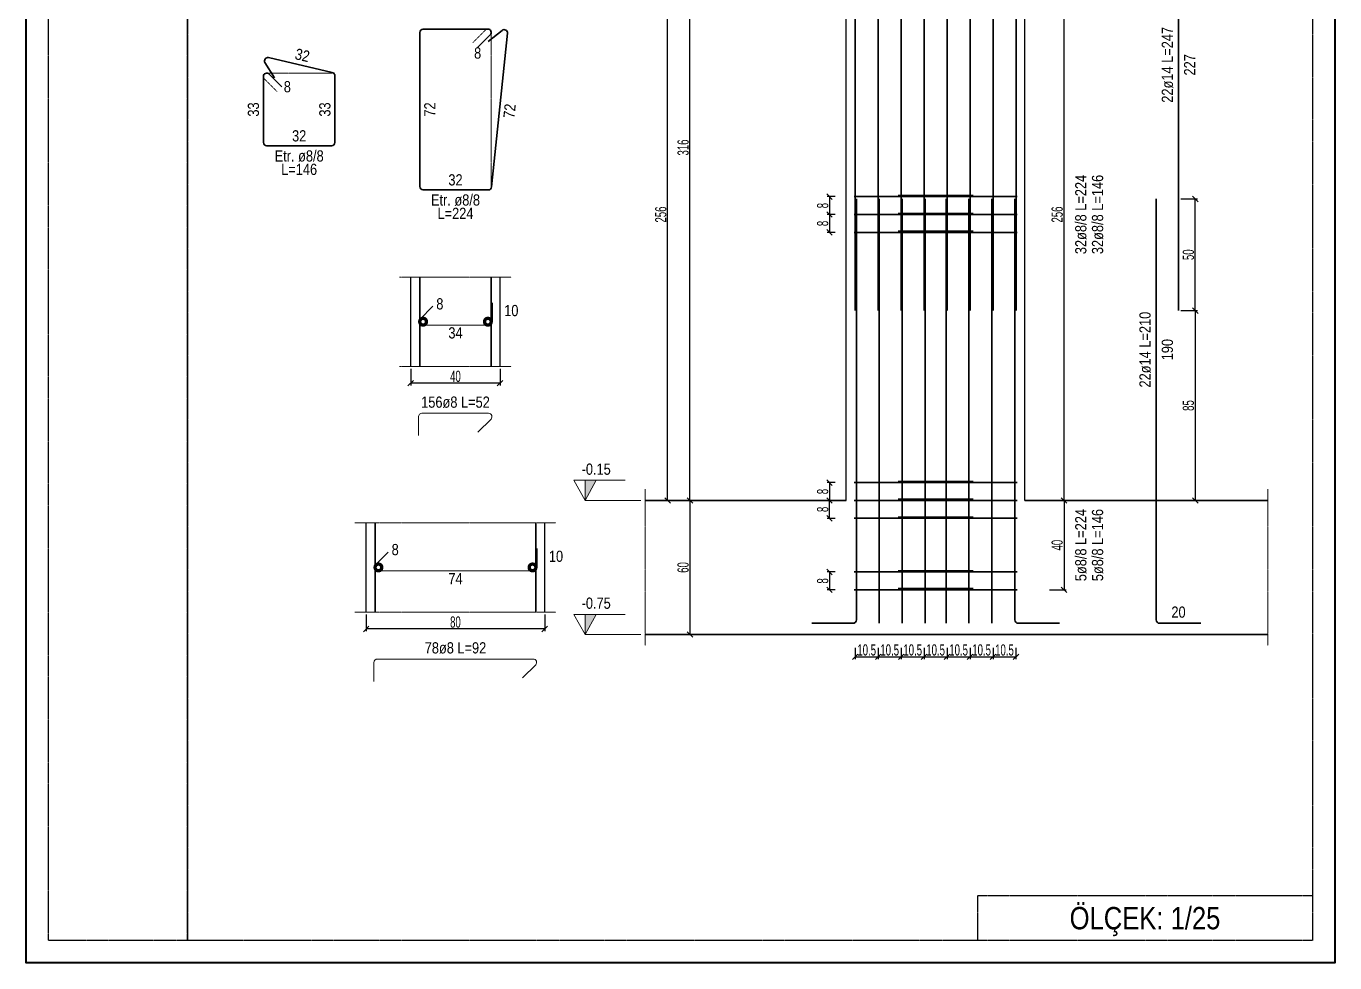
# Model space of a CAD drawing. Header units: millimetres. Extents: x -267 to 94375, y 6431 to 10838.
# Drawn here: x 53170 to 54342, y 8169 to 9007 of the extents above; entities that cross this region are included whole.
import ezdxf
from ezdxf.enums import TextEntityAlignment as Align

# ---------------------------------------------------------------- set-up
doc = ezdxf.new("R2010")
doc.units = ezdxf.units.MM
doc.header["$LTSCALE"] = 0.0001
doc.linetypes.add('DASHED', pattern=[19.05, 12.7, -6.35])
for name, color, linetype, lineweight in [('CIROZ (BEYKENT)', 140, 'Continuous', 20), ('D.GORUNUS (BEYKENT)', 253, 'DASHED', 20), ('DETAY ANTET (BEYKENT)', 5, 'Continuous', 40), ('DONATI (BEYKENT)', 4, 'Continuous', 35), ('DONATI YAZISI (BEYKENT)', 3, 'Continuous', 20), ('ETRIYE (BEYKENT)', 150, 'Continuous', 35), ('KESIT SINIRI (BEYKENT)', 241, 'DASHED', 20), ('KOLON (BEYKENT)', 3, 'Continuous', 30), ('KOT CIZGI (BEYKENT)', 120, 'Continuous', 20), ('KOT YAZI (BEYKENT)', 7, 'Continuous', 20), ('OLCU (BEYKENT)', 14, 'Continuous', 20), ('TEMEL (BEYKENT)', 2, 'Continuous', 35), ('YAZI (BEYKENT)', 140, 'Continuous', 20)]:
    doc.layers.add(name, color=color, linetype=linetype, lineweight=lineweight)
doc.styles.add('DONATI YAZISI (BEYKENT)', font='')
doc.styles.add('KLNOLC-25', font='bahnschrift light condensed', dxfattribs={"width": 0.75, "height": 10})
doc.styles.add('KOT (BEYKENT)', font='')
doc.styles.add('YAZI (BEYKENT)', font='')
doc.styles.get('DONATI YAZISI (BEYKENT)').set_extended_font_data('Bahnschrift Light Condensed')
doc.styles.get('KOT (BEYKENT)').set_extended_font_data('Bahnschrift Light Condensed')
doc.styles.get('YAZI (BEYKENT)').set_extended_font_data('Bahnschrift Light Condensed')
doc.dimstyles.new('KLNOLC-25', dxfattribs={"dimtxt": 10, "dimasz": 5, "dimexe": 2, "dimexo": 2, "dimgap": 1, "dimtad": 1, "dimdec": 1, "dimlfac": 0.5, "dimrnd": 0.5, "dimzin": 12, "dimdsep": 46, "dimtxsty": 'KLNOLC-25', "dimblk": 'OBLIQUE', "dimblk1": 'OBLIQUE', "dimblk2": 'OBLIQUE', "dimcen": 0, "dimclrt": 7, "dimadec": 0, "dimazin": 0, "dimtfac": 1, "dimtdec": 4, "dimtix": 1, "dimtmove": 2, "dimatfit": 3, "dimfxl": 1, "dimtzin": 0, "dimarcsym": 0})

# ---------------------------------------------------------------- blocks, each defined once
blk = doc.blocks.new('_Oblique')
at = {"color": 0, "linetype": 'ByBlock', "lineweight": -2}
blk.add_line((-0.5, -0.5), (0.5, 0.5), dxfattribs=at)
blk = doc.blocks.new('*D677')
at = {"layer": 'DEFPOINTS', "color": 0, "lineweight": -3, "transparency": 16777216}
for p in [(54202.2, 8752.6), (54202.2, 8582.6), (54217.2, 8582.6)]:
    blk.add_point(p, dxfattribs=at)
at = {"layer": 'OLCU (BEYKENT)', "color": 0, "lineweight": -2, "transparency": 16777216}
for p, q in [((54204.2, 8752.6), (54219.2, 8752.6)), ((54217.2, 8752.6), (54217.2, 8582.6)), ((54204.2, 8582.6), (54219.2, 8582.6))]:
    blk.add_line(p, q, dxfattribs=at)
at = {"layer": 'OLCU (BEYKENT)', "color": 0, "lineweight": -2, "transparency": 16777216, "xscale": 5, "yscale": 5, "zscale": 5}
for p, rotation in [((54217.2, 8752.6), 90), ((54217.2, 8582.6), 270)]:
    blk.add_blockref('_Oblique', p, dxfattribs=dict(at, rotation=rotation))
at = {"layer": 'OLCU (BEYKENT)', "color": 7, "transparency": 16777216, "insert": (54211.1, 8667.6), "char_height": 10, "attachment_point": 5, "rotation": 90, "style": 'KLNOLC-25'}
blk.add_mtext('85', dxfattribs=at)
blk = doc.blocks.new('*D678')
at = {"layer": 'DEFPOINTS', "color": 0, "lineweight": -3, "transparency": 16777216}
for p in [(54202.2, 8852.6), (54217.2, 8852.6), (54202.2, 8752.6)]:
    blk.add_point(p, dxfattribs=at)
at = {"layer": 'OLCU (BEYKENT)', "color": 0, "lineweight": -2, "transparency": 16777216}
for p, q in [((54204.2, 8852.6), (54219.2, 8852.6)), ((54217.2, 8752.6), (54217.2, 8852.6)), ((54204.2, 8752.6), (54219.2, 8752.6))]:
    blk.add_line(p, q, dxfattribs=at)
at = {"layer": 'OLCU (BEYKENT)', "color": 0, "lineweight": -2, "transparency": 16777216, "xscale": 5, "yscale": 5, "zscale": 5}
for p, rotation in [((54217.2, 8852.6), 90), ((54217.2, 8752.6), 270)]:
    blk.add_blockref('_Oblique', p, dxfattribs=dict(at, rotation=rotation))
at = {"layer": 'OLCU (BEYKENT)', "color": 7, "transparency": 16777216, "insert": (54211.1, 8802.6), "char_height": 10, "attachment_point": 5, "rotation": 90, "style": 'KLNOLC-25'}
blk.add_mtext('50', dxfattribs=at)
blk = doc.blocks.new('*D679')
at = {"layer": 'DEFPOINTS', "color": 0, "lineweight": -3, "transparency": 16777216}
for p in [(53896.7, 8598.6), (53889.7, 8582.6), (53896.7, 8582.6)]:
    blk.add_point(p, dxfattribs=at)
at = {"layer": 'OLCU (BEYKENT)', "color": 0, "lineweight": -2, "transparency": 16777216}
for p, q in [((53894.7, 8598.6), (53887.7, 8598.6)), ((53889.7, 8598.6), (53889.7, 8582.6)), ((53894.7, 8582.6), (53887.7, 8582.6))]:
    blk.add_line(p, q, dxfattribs=at)
at = {"layer": 'OLCU (BEYKENT)', "color": 0, "lineweight": -2, "transparency": 16777216, "xscale": 5, "yscale": 5, "zscale": 5}
for p, rotation in [((53889.7, 8598.6), 90), ((53889.7, 8582.6), 270)]:
    blk.add_blockref('_Oblique', p, dxfattribs=dict(at, rotation=rotation))
at = {"layer": 'OLCU (BEYKENT)', "color": 7, "transparency": 16777216, "insert": (53883.6, 8590.6), "char_height": 10, "attachment_point": 5, "rotation": 90, "style": 'KLNOLC-25'}
blk.add_mtext('8', dxfattribs=at)
blk = doc.blocks.new('*D681')
at = {"layer": 'DEFPOINTS', "color": 0, "lineweight": -3, "transparency": 16777216}
for p in [(53896.7, 8838.6), (53889.7, 8822.6), (53896.7, 8822.6)]:
    blk.add_point(p, dxfattribs=at)
at = {"layer": 'OLCU (BEYKENT)', "color": 0, "lineweight": -2, "transparency": 16777216}
for p, q in [((53894.7, 8838.6), (53887.7, 8838.6)), ((53889.7, 8838.6), (53889.7, 8822.6)), ((53894.7, 8822.6), (53887.7, 8822.6))]:
    blk.add_line(p, q, dxfattribs=at)
at = {"layer": 'OLCU (BEYKENT)', "color": 0, "lineweight": -2, "transparency": 16777216, "xscale": 5, "yscale": 5, "zscale": 5}
for p, rotation in [((53889.7, 8838.6), 90), ((53889.7, 8822.6), 270)]:
    blk.add_blockref('_Oblique', p, dxfattribs=dict(at, rotation=rotation))
at = {"layer": 'OLCU (BEYKENT)', "color": 7, "transparency": 16777216, "insert": (53883.6, 8830.6), "char_height": 10, "attachment_point": 5, "rotation": 90, "style": 'KLNOLC-25'}
blk.add_mtext('8', dxfattribs=at)
blk = doc.blocks.new('*D682')
at = {"layer": 'DEFPOINTS', "color": 0, "lineweight": -3, "transparency": 16777216}
for p in [(53896.7, 8854.6), (53889.7, 8838.6), (53896.7, 8838.6)]:
    blk.add_point(p, dxfattribs=at)
at = {"layer": 'OLCU (BEYKENT)', "color": 0, "lineweight": -2, "transparency": 16777216}
for p, q in [((53894.7, 8854.6), (53887.7, 8854.6)), ((53889.7, 8854.6), (53889.7, 8838.6)), ((53894.7, 8838.6), (53887.7, 8838.6))]:
    blk.add_line(p, q, dxfattribs=at)
at = {"layer": 'OLCU (BEYKENT)', "color": 0, "lineweight": -2, "transparency": 16777216, "xscale": 5, "yscale": 5, "zscale": 5}
for p, rotation in [((53889.7, 8854.6), 90), ((53889.7, 8838.6), 270)]:
    blk.add_blockref('_Oblique', p, dxfattribs=dict(at, rotation=rotation))
at = {"layer": 'OLCU (BEYKENT)', "color": 7, "transparency": 16777216, "insert": (53883.6, 8846.6), "char_height": 10, "attachment_point": 5, "rotation": 90, "style": 'KLNOLC-25'}
blk.add_mtext('8', dxfattribs=at)
blk = doc.blocks.new('*D685')
at = {"layer": 'DEFPOINTS', "color": 0, "lineweight": -3, "transparency": 16777216}
for p in [(54084.7, 9094.6), (54099.7, 9094.6), (54084.7, 8582.6)]:
    blk.add_point(p, dxfattribs=at)
at = {"layer": 'OLCU (BEYKENT)', "color": 0, "lineweight": -2, "transparency": 16777216}
for p, q in [((54086.7, 9094.6), (54101.7, 9094.6)), ((54099.7, 8582.6), (54099.7, 9094.6)), ((54086.7, 8582.6), (54101.7, 8582.6))]:
    blk.add_line(p, q, dxfattribs=at)
at = {"layer": 'OLCU (BEYKENT)', "color": 0, "lineweight": -2, "transparency": 16777216, "xscale": 5, "yscale": 5, "zscale": 5}
for p, rotation in [((54099.7, 9094.6), 90), ((54099.7, 8582.6), 270)]:
    blk.add_blockref('_Oblique', p, dxfattribs=dict(at, rotation=rotation))
at = {"layer": 'OLCU (BEYKENT)', "color": 7, "transparency": 16777216, "insert": (54093.6, 8838.6), "char_height": 10, "attachment_point": 5, "rotation": 90, "style": 'KLNOLC-25'}
blk.add_mtext('256', dxfattribs=at)
blk = doc.blocks.new('*D687')
at = {"layer": 'DEFPOINTS', "color": 0, "lineweight": -3, "transparency": 16777216}
for p in [(53896.7, 8518.6), (53889.7, 8502.6), (53896.7, 8502.6)]:
    blk.add_point(p, dxfattribs=at)
at = {"layer": 'OLCU (BEYKENT)', "color": 0, "lineweight": -2, "transparency": 16777216}
for p, q in [((53894.7, 8518.6), (53887.7, 8518.6)), ((53889.7, 8518.6), (53889.7, 8502.6)), ((53894.7, 8502.6), (53887.7, 8502.6))]:
    blk.add_line(p, q, dxfattribs=at)
at = {"layer": 'OLCU (BEYKENT)', "color": 0, "lineweight": -2, "transparency": 16777216, "xscale": 5, "yscale": 5, "zscale": 5}
for p, rotation in [((53889.7, 8518.6), 90), ((53889.7, 8502.6), 270)]:
    blk.add_blockref('_Oblique', p, dxfattribs=dict(at, rotation=rotation))
at = {"layer": 'OLCU (BEYKENT)', "color": 7, "transparency": 16777216, "insert": (53883.6, 8510.6), "char_height": 10, "attachment_point": 5, "rotation": 90, "style": 'KLNOLC-25'}
blk.add_mtext('8', dxfattribs=at)
blk = doc.blocks.new('*D688')
at = {"layer": 'DEFPOINTS', "color": 0, "lineweight": -3, "transparency": 16777216}
for p in [(53889.7, 8582.6), (53896.7, 8582.6), (53896.7, 8566.6)]:
    blk.add_point(p, dxfattribs=at)
at = {"layer": 'OLCU (BEYKENT)', "color": 0, "lineweight": -2, "transparency": 16777216}
for p, q in [((53894.7, 8582.6), (53887.7, 8582.6)), ((53889.7, 8566.6), (53889.7, 8582.6)), ((53894.7, 8566.6), (53887.7, 8566.6))]:
    blk.add_line(p, q, dxfattribs=at)
at = {"layer": 'OLCU (BEYKENT)', "color": 0, "lineweight": -2, "transparency": 16777216, "xscale": 5, "yscale": 5, "zscale": 5}
for p, rotation in [((53889.7, 8582.6), 90), ((53889.7, 8566.6), 270)]:
    blk.add_blockref('_Oblique', p, dxfattribs=dict(at, rotation=rotation))
at = {"layer": 'OLCU (BEYKENT)', "color": 7, "transparency": 16777216, "insert": (53883.6, 8574.6), "char_height": 10, "attachment_point": 5, "rotation": 90, "style": 'KLNOLC-25'}
blk.add_mtext('8', dxfattribs=at)
blk = doc.blocks.new('*D689')
at = {"layer": 'DEFPOINTS', "color": 0, "lineweight": -3, "transparency": 16777216}
for p in [(54084.7, 8582.6), (54084.7, 8502.6), (54099.7, 8502.6)]:
    blk.add_point(p, dxfattribs=at)
at = {"layer": 'OLCU (BEYKENT)', "color": 0, "lineweight": -2, "transparency": 16777216}
for p, q in [((54086.7, 8582.6), (54101.7, 8582.6)), ((54099.7, 8582.6), (54099.7, 8502.6)), ((54086.7, 8502.6), (54101.7, 8502.6))]:
    blk.add_line(p, q, dxfattribs=at)
at = {"layer": 'OLCU (BEYKENT)', "color": 0, "lineweight": -2, "transparency": 16777216, "xscale": 5, "yscale": 5, "zscale": 5}
for p, rotation in [((54099.7, 8582.6), 90), ((54099.7, 8502.6), 270)]:
    blk.add_blockref('_Oblique', p, dxfattribs=dict(at, rotation=rotation))
at = {"layer": 'OLCU (BEYKENT)', "color": 7, "transparency": 16777216, "insert": (54093.6, 8542.6), "char_height": 10, "attachment_point": 5, "rotation": 90, "style": 'KLNOLC-25'}
blk.add_mtext('40', dxfattribs=at)
blk = doc.blocks.new('*D690')
at = {"layer": 'DEFPOINTS', "color": 0, "lineweight": -3, "transparency": 16777216}
for p in [(53724.7, 8582.6), (53724.7, 8462.6), (53764.7, 8462.6)]:
    blk.add_point(p, dxfattribs=at)
at = {"layer": 'OLCU (BEYKENT)', "color": 0, "lineweight": -2, "transparency": 16777216}
for p, q in [((53726.7, 8582.6), (53766.7, 8582.6)), ((53764.7, 8582.6), (53764.7, 8462.6)), ((53726.7, 8462.6), (53766.7, 8462.6))]:
    blk.add_line(p, q, dxfattribs=at)
at = {"layer": 'OLCU (BEYKENT)', "color": 0, "lineweight": -2, "transparency": 16777216, "xscale": 5, "yscale": 5, "zscale": 5}
for p, rotation in [((53764.7, 8582.6), 90), ((53764.7, 8462.6), 270)]:
    blk.add_blockref('_Oblique', p, dxfattribs=dict(at, rotation=rotation))
at = {"layer": 'OLCU (BEYKENT)', "color": 7, "transparency": 16777216, "insert": (53758.6, 8522.6), "char_height": 10, "attachment_point": 5, "rotation": 90, "style": 'KLNOLC-25'}
blk.add_mtext('60', dxfattribs=at)
blk = doc.blocks.new('*D691')
at = {"layer": 'DEFPOINTS', "color": 0, "lineweight": -3, "transparency": 16777216}
for p in [(53724.7, 9094.6), (53744.7, 9094.6), (53724.7, 8582.6)]:
    blk.add_point(p, dxfattribs=at)
at = {"layer": 'OLCU (BEYKENT)', "color": 0, "lineweight": -2, "transparency": 16777216}
for p, q in [((53726.7, 9094.6), (53746.7, 9094.6)), ((53744.7, 8582.6), (53744.7, 9094.6)), ((53726.7, 8582.6), (53746.7, 8582.6))]:
    blk.add_line(p, q, dxfattribs=at)
at = {"layer": 'OLCU (BEYKENT)', "color": 0, "lineweight": -2, "transparency": 16777216, "xscale": 5, "yscale": 5, "zscale": 5}
for p, rotation in [((53744.7, 9094.6), 90), ((53744.7, 8582.6), 270)]:
    blk.add_blockref('_Oblique', p, dxfattribs=dict(at, rotation=rotation))
at = {"layer": 'OLCU (BEYKENT)', "color": 7, "transparency": 16777216, "insert": (53738.6, 8838.6), "char_height": 10, "attachment_point": 5, "rotation": 90, "style": 'KLNOLC-25'}
blk.add_mtext('256', dxfattribs=at)
blk = doc.blocks.new('*D693')
at = {"layer": 'DEFPOINTS', "color": 0, "lineweight": -3, "transparency": 16777216}
for p in [(53724.7, 9214.6), (53764.7, 9214.6), (53724.7, 8582.6)]:
    blk.add_point(p, dxfattribs=at)
at = {"layer": 'OLCU (BEYKENT)', "color": 0, "lineweight": -2, "transparency": 16777216}
for p, q in [((53726.7, 9214.6), (53766.7, 9214.6)), ((53764.7, 8582.6), (53764.7, 9214.6)), ((53726.7, 8582.6), (53766.7, 8582.6))]:
    blk.add_line(p, q, dxfattribs=at)
at = {"layer": 'OLCU (BEYKENT)', "color": 0, "lineweight": -2, "transparency": 16777216, "xscale": 5, "yscale": 5, "zscale": 5}
for p, rotation in [((53764.7, 9214.6), 90), ((53764.7, 8582.6), 270)]:
    blk.add_blockref('_Oblique', p, dxfattribs=dict(at, rotation=rotation))
at = {"layer": 'OLCU (BEYKENT)', "color": 7, "transparency": 16777216, "insert": (53758.6, 8898.6), "char_height": 10, "attachment_point": 5, "rotation": 90, "style": 'KLNOLC-25'}
blk.add_mtext('316', dxfattribs=at)
blk = doc.blocks.new('*D695')
at = {"layer": 'DEFPOINTS', "color": 0, "lineweight": -3, "transparency": 16777216}
for p in [(53912.7, 8452.6), (53933.3, 8452.6), (53933.3, 8442.6)]:
    blk.add_point(p, dxfattribs=at)
at = {"layer": 'OLCU (BEYKENT)', "color": 0, "lineweight": -2, "transparency": 16777216}
for p, q in [((53912.7, 8450.6), (53912.7, 8440.6)), ((53933.3, 8450.6), (53933.3, 8440.6)), ((53912.7, 8442.6), (53933.3, 8442.6))]:
    blk.add_line(p, q, dxfattribs=at)
at = {"layer": 'OLCU (BEYKENT)', "color": 0, "lineweight": -2, "transparency": 16777216, "xscale": 5, "yscale": 5, "zscale": 5, "rotation": 180}
blk.add_blockref('_Oblique', (53912.7, 8442.6), dxfattribs=at)
at = {"layer": 'OLCU (BEYKENT)', "color": 0, "lineweight": -2, "transparency": 16777216, "xscale": 5, "yscale": 5, "zscale": 5}
blk.add_blockref('_Oblique', (53933.3, 8442.6), dxfattribs=at)
at = {"layer": 'OLCU (BEYKENT)', "color": 7, "transparency": 16777216, "insert": (53923, 8448.7), "char_height": 10, "attachment_point": 5, "style": 'KLNOLC-25'}
blk.add_mtext('10.5', dxfattribs=at)
blk = doc.blocks.new('*D696')
at = {"layer": 'DEFPOINTS', "color": 0, "lineweight": -3, "transparency": 16777216}
for p in [(53933.3, 8452.6), (53953.9, 8452.6), (53953.9, 8442.6)]:
    blk.add_point(p, dxfattribs=at)
at = {"layer": 'OLCU (BEYKENT)', "color": 0, "lineweight": -2, "transparency": 16777216}
for p, q in [((53933.3, 8450.6), (53933.3, 8440.6)), ((53953.9, 8450.6), (53953.9, 8440.6)), ((53933.3, 8442.6), (53953.9, 8442.6))]:
    blk.add_line(p, q, dxfattribs=at)
at = {"layer": 'OLCU (BEYKENT)', "color": 0, "lineweight": -2, "transparency": 16777216, "xscale": 5, "yscale": 5, "zscale": 5, "rotation": 180}
blk.add_blockref('_Oblique', (53933.3, 8442.6), dxfattribs=at)
at = {"layer": 'OLCU (BEYKENT)', "color": 0, "lineweight": -2, "transparency": 16777216, "xscale": 5, "yscale": 5, "zscale": 5}
blk.add_blockref('_Oblique', (53953.9, 8442.6), dxfattribs=at)
at = {"layer": 'OLCU (BEYKENT)', "color": 7, "transparency": 16777216, "insert": (53943.6, 8448.7), "char_height": 10, "attachment_point": 5, "style": 'KLNOLC-25'}
blk.add_mtext('10.5', dxfattribs=at)
blk = doc.blocks.new('*D697')
at = {"layer": 'DEFPOINTS', "color": 0, "lineweight": -3, "transparency": 16777216}
for p in [(53953.9, 8452.6), (53974.4, 8452.6), (53974.4, 8442.6)]:
    blk.add_point(p, dxfattribs=at)
at = {"layer": 'OLCU (BEYKENT)', "color": 0, "lineweight": -2, "transparency": 16777216}
for p, q in [((53953.9, 8450.6), (53953.9, 8440.6)), ((53974.4, 8450.6), (53974.4, 8440.6)), ((53953.9, 8442.6), (53974.4, 8442.6))]:
    blk.add_line(p, q, dxfattribs=at)
at = {"layer": 'OLCU (BEYKENT)', "color": 0, "lineweight": -2, "transparency": 16777216, "xscale": 5, "yscale": 5, "zscale": 5, "rotation": 180}
blk.add_blockref('_Oblique', (53953.9, 8442.6), dxfattribs=at)
at = {"layer": 'OLCU (BEYKENT)', "color": 0, "lineweight": -2, "transparency": 16777216, "xscale": 5, "yscale": 5, "zscale": 5}
blk.add_blockref('_Oblique', (53974.4, 8442.6), dxfattribs=at)
at = {"layer": 'OLCU (BEYKENT)', "color": 7, "transparency": 16777216, "insert": (53964.2, 8448.7), "char_height": 10, "attachment_point": 5, "style": 'KLNOLC-25'}
blk.add_mtext('10.5', dxfattribs=at)
blk = doc.blocks.new('*D698')
at = {"layer": 'DEFPOINTS', "color": 0, "lineweight": -3, "transparency": 16777216}
for p in [(53974.4, 8452.6), (53995, 8452.6), (53995, 8442.6)]:
    blk.add_point(p, dxfattribs=at)
at = {"layer": 'OLCU (BEYKENT)', "color": 0, "lineweight": -2, "transparency": 16777216}
for p, q in [((53974.4, 8450.6), (53974.4, 8440.6)), ((53995, 8450.6), (53995, 8440.6)), ((53974.4, 8442.6), (53995, 8442.6))]:
    blk.add_line(p, q, dxfattribs=at)
at = {"layer": 'OLCU (BEYKENT)', "color": 0, "lineweight": -2, "transparency": 16777216, "xscale": 5, "yscale": 5, "zscale": 5, "rotation": 180}
blk.add_blockref('_Oblique', (53974.4, 8442.6), dxfattribs=at)
at = {"layer": 'OLCU (BEYKENT)', "color": 0, "lineweight": -2, "transparency": 16777216, "xscale": 5, "yscale": 5, "zscale": 5}
blk.add_blockref('_Oblique', (53995, 8442.6), dxfattribs=at)
at = {"layer": 'OLCU (BEYKENT)', "color": 7, "transparency": 16777216, "insert": (53984.7, 8448.7), "char_height": 10, "attachment_point": 5, "style": 'KLNOLC-25'}
blk.add_mtext('10.5', dxfattribs=at)
blk = doc.blocks.new('*D699')
at = {"layer": 'DEFPOINTS', "color": 0, "lineweight": -3, "transparency": 16777216}
for p in [(53995, 8452.6), (54015.6, 8452.6), (54015.6, 8442.6)]:
    blk.add_point(p, dxfattribs=at)
at = {"layer": 'OLCU (BEYKENT)', "color": 0, "lineweight": -2, "transparency": 16777216}
for p, q in [((53995, 8450.6), (53995, 8440.6)), ((54015.6, 8450.6), (54015.6, 8440.6)), ((53995, 8442.6), (54015.6, 8442.6))]:
    blk.add_line(p, q, dxfattribs=at)
at = {"layer": 'OLCU (BEYKENT)', "color": 0, "lineweight": -2, "transparency": 16777216, "xscale": 5, "yscale": 5, "zscale": 5, "rotation": 180}
blk.add_blockref('_Oblique', (53995, 8442.6), dxfattribs=at)
at = {"layer": 'OLCU (BEYKENT)', "color": 0, "lineweight": -2, "transparency": 16777216, "xscale": 5, "yscale": 5, "zscale": 5}
blk.add_blockref('_Oblique', (54015.6, 8442.6), dxfattribs=at)
at = {"layer": 'OLCU (BEYKENT)', "color": 7, "transparency": 16777216, "insert": (54005.3, 8448.7), "char_height": 10, "attachment_point": 5, "style": 'KLNOLC-25'}
blk.add_mtext('10.5', dxfattribs=at)
blk = doc.blocks.new('*D700')
at = {"layer": 'DEFPOINTS', "color": 0, "lineweight": -3, "transparency": 16777216}
for p in [(54015.6, 8452.6), (54036.2, 8452.6), (54036.2, 8442.6)]:
    blk.add_point(p, dxfattribs=at)
at = {"layer": 'OLCU (BEYKENT)', "color": 0, "lineweight": -2, "transparency": 16777216}
for p, q in [((54015.6, 8450.6), (54015.6, 8440.6)), ((54036.2, 8450.6), (54036.2, 8440.6)), ((54015.6, 8442.6), (54036.2, 8442.6))]:
    blk.add_line(p, q, dxfattribs=at)
at = {"layer": 'OLCU (BEYKENT)', "color": 0, "lineweight": -2, "transparency": 16777216, "xscale": 5, "yscale": 5, "zscale": 5, "rotation": 180}
blk.add_blockref('_Oblique', (54015.6, 8442.6), dxfattribs=at)
at = {"layer": 'OLCU (BEYKENT)', "color": 0, "lineweight": -2, "transparency": 16777216, "xscale": 5, "yscale": 5, "zscale": 5}
blk.add_blockref('_Oblique', (54036.2, 8442.6), dxfattribs=at)
at = {"layer": 'OLCU (BEYKENT)', "color": 7, "transparency": 16777216, "insert": (54025.9, 8448.7), "char_height": 10, "attachment_point": 5, "style": 'KLNOLC-25'}
blk.add_mtext('10.5', dxfattribs=at)
blk = doc.blocks.new('*D701')
at = {"layer": 'DEFPOINTS', "color": 0, "lineweight": -3, "transparency": 16777216}
for p in [(54036.2, 8452.6), (54056.7, 8452.6), (54056.7, 8442.6)]:
    blk.add_point(p, dxfattribs=at)
at = {"layer": 'OLCU (BEYKENT)', "color": 0, "lineweight": -2, "transparency": 16777216}
for p, q in [((54036.2, 8450.6), (54036.2, 8440.6)), ((54056.7, 8450.6), (54056.7, 8440.6)), ((54036.2, 8442.6), (54056.7, 8442.6))]:
    blk.add_line(p, q, dxfattribs=at)
at = {"layer": 'OLCU (BEYKENT)', "color": 0, "lineweight": -2, "transparency": 16777216, "xscale": 5, "yscale": 5, "zscale": 5, "rotation": 180}
blk.add_blockref('_Oblique', (54036.2, 8442.6), dxfattribs=at)
at = {"layer": 'OLCU (BEYKENT)', "color": 0, "lineweight": -2, "transparency": 16777216, "xscale": 5, "yscale": 5, "zscale": 5}
blk.add_blockref('_Oblique', (54056.7, 8442.6), dxfattribs=at)
at = {"layer": 'OLCU (BEYKENT)', "color": 7, "transparency": 16777216, "insert": (54046.4, 8448.7), "char_height": 10, "attachment_point": 5, "style": 'KLNOLC-25'}
blk.add_mtext('10.5', dxfattribs=at)
blk = doc.blocks.new('*D702')
at = {"layer": 'DEFPOINTS', "color": 0, "lineweight": -3, "transparency": 16777216}
for p in [(53514.7, 8702.6), (53594.7, 8702.6), (53514.7, 8687.6)]:
    blk.add_point(p, dxfattribs=at)
at = {"layer": 'OLCU (BEYKENT)', "color": 0, "lineweight": -2, "transparency": 16777216}
for p, q in [((53514.7, 8700.6), (53514.7, 8685.6)), ((53594.7, 8700.6), (53594.7, 8685.6)), ((53594.7, 8687.6), (53514.7, 8687.6))]:
    blk.add_line(p, q, dxfattribs=at)
at = {"layer": 'OLCU (BEYKENT)', "color": 0, "lineweight": -2, "transparency": 16777216, "xscale": 5, "yscale": 5, "zscale": 5, "rotation": 180}
blk.add_blockref('_Oblique', (53514.7, 8687.6), dxfattribs=at)
at = {"layer": 'OLCU (BEYKENT)', "color": 0, "lineweight": -2, "transparency": 16777216, "xscale": 5, "yscale": 5, "zscale": 5}
blk.add_blockref('_Oblique', (53594.7, 8687.6), dxfattribs=at)
at = {"layer": 'OLCU (BEYKENT)', "color": 7, "transparency": 16777216, "insert": (53554.7, 8693.7), "char_height": 10, "attachment_point": 5, "style": 'KLNOLC-25'}
blk.add_mtext('40', dxfattribs=at)
blk = doc.blocks.new('*D703')
at = {"layer": 'DEFPOINTS', "color": 0, "lineweight": -3, "transparency": 16777216}
for p in [(53474.7, 8482.6), (53634.7, 8482.6), (53474.7, 8467.6)]:
    blk.add_point(p, dxfattribs=at)
at = {"layer": 'OLCU (BEYKENT)', "color": 0, "lineweight": -2, "transparency": 16777216}
for p, q in [((53474.7, 8480.6), (53474.7, 8465.6)), ((53634.7, 8480.6), (53634.7, 8465.6)), ((53634.7, 8467.6), (53474.7, 8467.6))]:
    blk.add_line(p, q, dxfattribs=at)
at = {"layer": 'OLCU (BEYKENT)', "color": 0, "lineweight": -2, "transparency": 16777216, "xscale": 5, "yscale": 5, "zscale": 5, "rotation": 180}
blk.add_blockref('_Oblique', (53474.7, 8467.6), dxfattribs=at)
at = {"layer": 'OLCU (BEYKENT)', "color": 0, "lineweight": -2, "transparency": 16777216, "xscale": 5, "yscale": 5, "zscale": 5}
blk.add_blockref('_Oblique', (53634.7, 8467.6), dxfattribs=at)
at = {"layer": 'OLCU (BEYKENT)', "color": 7, "transparency": 16777216, "insert": (53554.7, 8473.7), "char_height": 10, "attachment_point": 5, "style": 'KLNOLC-25'}
blk.add_mtext('80', dxfattribs=at)

msp = doc.modelspace()

# ---------------------------------------------------------------- linework, layer by layer
at = {"layer": 'CIROZ (BEYKENT)'}
for points in [[(53534.57, 8756.43), (53522.9, 8744.76, 0.6681786), (53525.03, 8739.64), (53584.73, 8739.64, 0.4142136), (53587.73, 8742.64), (53587.73, 8759.64)], [(53574.89, 8643.85), (53586.56, 8655.52, 0.6681786), (53584.44, 8660.64), (53524.73, 8660.64, 0.4142136), (53521.73, 8657.64), (53521.73, 8640.64)], [(53494.57, 8536.43), (53482.9, 8524.76, 0.6681786), (53485.03, 8519.64), (53624.73, 8519.64, 0.4142136), (53627.73, 8522.64), (53627.73, 8539.64)], [(53614.89, 8423.85), (53626.56, 8435.52, 0.6681786), (53624.44, 8440.64), (53484.73, 8440.64, 0.4142136), (53481.73, 8437.64), (53481.73, 8420.64)]]:
    msp.add_lwpolyline(points, format="xyb", dxfattribs=at)
at = {"layer": 'D.GORUNUS (BEYKENT)', "ltscale": 0.5}
for points in [[(53582.73, 8860.64), (53583.73, 8860.64, 0.4142136), (53586.73, 8863.64), (53586.73, 9001.64), (53586.73, 9001.66, 0.6681786), (53581.61, 9003.79), (53570.32, 8992.49)], [(53446.73, 8961.21), (53446.73, 8962.21, 0.4142136), (53443.73, 8965.21), (53385.73, 8965.21), (53385.71, 8965.21, 0.6681786), (53383.58, 8960.09), (53394.88, 8948.79)]]:
    msp.add_lwpolyline(points, format="xyb", dxfattribs=at)
at = {"layer": 'DETAY ANTET (BEYKENT)'}
msp.add_lwpolyline([(53170.25, 9588.64), (54342.23, 9588.64), (54342.23, 8168.64), (53170.25, 8168.64), (53170.25, 9588.64)], close=True, dxfattribs=at)
at = {"layer": 'DETAY ANTET (BEYKENT)', "color": 7, "linetype": 'DASHED', "lineweight": -3, "ltscale": 2}
for points in [[(53190.25, 9568.64), (54322.23, 9568.64), (54322.23, 8188.64), (53190.25, 8188.64)], [(53314.73, 9568.64), (53314.73, 8188.64)]]:
    msp.add_lwpolyline(points, close=True, dxfattribs=at)
msp.add_lwpolyline([(54322.23, 8228.64), (54022.23, 8228.64), (54022.23, 8188.64)], dxfattribs=at)
at = {"layer": 'DONATI (BEYKENT)'}
for p, q in [((53934.3, 8852.64), (53934.3, 8472.64)), ((53954.88, 8852.64), (53954.88, 8472.64)), ((53975.45, 8852.64), (53975.45, 8472.64)), ((53994.02, 8852.64), (53994.02, 8472.64)), ((54014.59, 8852.64), (54014.59, 8472.64)), ((54035.16, 8852.64), (54035.16, 8472.64)), ((53522.73, 8702.64), (53522.73, 8782.64)), ((53586.73, 8702.64), (53586.73, 8782.64)), ((53482.73, 8482.64), (53482.73, 8562.64)), ((53626.73, 8482.64), (53626.73, 8562.64))]:
    msp.add_line(p, q, dxfattribs=at)
for points in [[(53912.73, 8752.64), (53912.73, 9203.64, -0.4142136), (53915.73, 9206.64), (53952.73, 9206.64)], [(53933.3, 8752.64), (53933.3, 9203.64, -0.4142136), (53936.3, 9206.64), (53973.3, 9206.64)], [(53953.88, 8752.64), (53953.88, 9203.64, -0.4142136), (53956.88, 9206.64), (53993.88, 9206.64)], [(53995.02, 8752.64), (53995.02, 9203.64, 0.4142136), (53992.02, 9206.64), (53955.02, 9206.64)], [(53974.45, 8752.64), (53974.45, 9203.64, -0.4142136), (53977.45, 9206.64), (54014.45, 9206.64)], [(54015.59, 8752.64), (54015.59, 9203.64, 0.4142136), (54012.59, 9206.64), (53975.59, 9206.64)], [(54036.16, 8752.64), (54036.16, 9203.64, 0.4142136), (54033.16, 9206.64), (53996.16, 9206.64)], [(54056.73, 8752.64), (54056.73, 9203.64, 0.4142136), (54053.73, 9206.64), (54016.73, 9206.64)], [(54202.23, 8752.64), (54202.23, 9203.64, -0.4142136), (54205.23, 9206.64), (54242.23, 9206.64)], [(53913.73, 8852.64), (53913.73, 8475.64, -0.4142136), (53910.73, 8472.64), (53873.73, 8472.64)], [(54055.73, 8852.64), (54055.73, 8475.64, 0.4142136), (54058.73, 8472.64), (54095.73, 8472.64)], [(54182.23, 8852.64), (54182.23, 8475.64, 0.4142136), (54185.23, 8472.64), (54222.23, 8472.64)]]:
    msp.add_lwpolyline(points, format="xyb", dxfattribs=at)
at = {"layer": 'DONATI (BEYKENT)', "const_width": 6}
for points in [[(53524.23, 8742.64, 1), (53527.23, 8742.64, 1)], [(53582.23, 8742.64, 1), (53585.23, 8742.64, 1)], [(53484.23, 8522.64, 1), (53487.23, 8522.64, 1)], [(53622.23, 8522.64, 1), (53625.23, 8522.64, 1)]]:
    msp.add_lwpolyline(points, format="xyb", close=True, dxfattribs=at)
at = {"layer": 'ETRIYE (BEYKENT)'}
for p, q in [((53951.16, 8855.64), (54018.3, 8855.64)), ((53951.16, 8839.64), (54018.3, 8839.64)), ((53951.16, 8823.64), (54018.3, 8823.64)), ((53951.16, 8599.64), (54018.3, 8599.64)), ((53951.16, 8583.64), (54018.3, 8583.64)), ((53951.16, 8567.64), (54018.3, 8567.64)), ((53951.16, 8519.64), (54018.3, 8519.64)), ((53951.16, 8503.64), (54018.3, 8503.64))]:
    msp.add_line(p, q, dxfattribs=at)
for points in [[(53574.58, 8988.22), (53585.88, 8999.52, 0.6681786), (53583.76, 9004.64), (53525.73, 9004.64, 0.4142136), (53522.73, 9001.64), (53522.73, 8863.64, 0.4142136), (53525.73, 8860.64), (53584.03, 8860.64, 0.3841301), (53587.01, 8863.33), (53601.34, 9000.85, 0.6681786), (53596.46, 9003.49), (53584.02, 8993.4)], [(53399.15, 8953.06), (53387.85, 8964.36, 0.6681786), (53382.73, 8962.24), (53382.73, 8903.07, 0.4142136), (53385.73, 8900.07), (53443.73, 8900.07, 0.4142136), (53446.73, 8903.07), (53446.73, 8962.83, 0.3482828), (53444.42, 8965.75), (53387.37, 8979.12, 0.6681786), (53384.13, 8974.62), (53392.58, 8961)]]:
    msp.add_lwpolyline(points, format="xyb", dxfattribs=at)
for points in [[(53911.73, 8854.64), (54057.73, 8854.64)], [(53911.73, 8838.64), (54057.73, 8838.64)], [(53911.73, 8822.64), (54057.73, 8822.64)], [(53911.73, 8598.64), (54057.73, 8598.64)], [(53911.73, 8582.64), (54057.73, 8582.64)], [(53911.73, 8566.64), (54057.73, 8566.64)], [(53911.73, 8518.64), (54057.73, 8518.64)], [(53911.73, 8502.64), (54057.73, 8502.64)]]:
    msp.add_lwpolyline(points, dxfattribs=at)
at = {"layer": 'KESIT SINIRI (BEYKENT)'}
for p, q in [((53504.73, 8782.64), (53604.73, 8782.64)), ((53504.73, 8702.64), (53604.73, 8702.64)), ((53724.73, 8592.64), (53724.73, 8452.64)), ((54282.23, 8592.64), (54282.23, 8452.64)), ((53464.73, 8562.64), (53644.73, 8562.64)), ((53464.73, 8482.64), (53644.73, 8482.64))]:
    msp.add_line(p, q, dxfattribs=at)
at = {"layer": 'KOLON (BEYKENT)'}
for p, q in [((53904.73, 8582.64), (53904.73, 9094.64)), ((54064.73, 8582.64), (54064.73, 9094.64)), ((53514.73, 8702.64), (53514.73, 8782.64)), ((53594.73, 8702.64), (53594.73, 8782.64)), ((53474.73, 8482.64), (53474.73, 8562.64)), ((53634.73, 8482.64), (53634.73, 8562.64))]:
    msp.add_line(p, q, dxfattribs=at)
at = {"layer": 'KOT CIZGI (BEYKENT)'}
for p, q in [((53670.73, 8582.64), (53720.73, 8582.64)), ((53670.73, 8462.64), (53720.73, 8462.64))]:
    msp.add_line(p, q, dxfattribs=at)
for points in [[(53670.73, 8582.64), (53670.73, 8600.64), (53680.73, 8600.64), (53670.73, 8582.64), (53660.73, 8600.64), (53706.73, 8600.64)], [(53670.73, 8462.64), (53670.73, 8480.64), (53680.73, 8480.64), (53670.73, 8462.64), (53660.73, 8480.64), (53706.73, 8480.64)]]:
    msp.add_lwpolyline(points, dxfattribs=at)
for points in [[(53670.73, 8582.64), (53670.73, 8600.64), (53680.73, 8600.64)], [(53670.73, 8462.64), (53670.73, 8480.64), (53680.73, 8480.64)]]:
    msp.add_solid(points, dxfattribs=at)
at = {"layer": 'TEMEL (BEYKENT)'}
for p, q in [((53724.73, 8582.64), (53904.73, 8582.64)), ((54282.23, 8582.64), (54064.73, 8582.64)), ((53724.73, 8462.64), (54282.23, 8462.64))]:
    msp.add_line(p, q, dxfattribs=at)

# ---------------------------------------------------------------- texts
at = {"layer": 'DONATI YAZISI (BEYKENT)', "style": 'DONATI YAZISI (BEYKENT)'}
for s, rotation, p in [('22ø14 L=247', 90, (54192.23, 8972.64)), ('32', 347, (53417.63, 8981.27)), ('227', 90, (54212.23, 8972.64)), ('33', 90, (53373.73, 8932.64)), ('33', 90, (53437.73, 8932.64)), ('72', 90, (53531.73, 8932.64)), ('72', 84, (53603.14, 8931.32)), ('32ø8/8 L=224', 90, (54114.73, 8838.64)), ('32ø8/8 L=146', 90, (54129.73, 8838.64)), ('22ø14 L=210', 90, (54172.23, 8717.64)), ('190', 90, (54192.23, 8717.64)), ('5ø8/8 L=224', 90, (54114.73, 8542.64)), ('5ø8/8 L=146', 90, (54129.73, 8542.64))]:
    msp.add_text(s, height=10, rotation=rotation, dxfattribs=at).set_placement(p, align=Align.MIDDLE_CENTER)
for s, p in [('8', (53574.58, 8983.22)), ('8', (53404.15, 8953.06)), ('32', (53414.73, 8909.07)), ('Etr. ø8/8', (53414.73, 8891.07)), ('L=146', (53414.73, 8879.07)), ('32', (53554.73, 8869.64)), ('Etr. ø8/8', (53554.73, 8851.64)), ('L=224', (53554.73, 8839.64)), ('8', (53540.73, 8758.64)), ('10', (53604.73, 8752.64)), ('34', (53554.73, 8732.64)), ('156ø8 L=52', (53554.73, 8670.64)), ('8', (53500.73, 8538.64)), ('10', (53644.73, 8532.64)), ('74', (53554.73, 8512.64)), ('20', (54202.23, 8482.64)), ('78ø8 L=92', (53554.73, 8450.64))]:
    msp.add_text(s, height=10, dxfattribs=at).set_placement(p, align=Align.MIDDLE_CENTER)
at = {"layer": 'KOT YAZI (BEYKENT)', "style": 'KOT (BEYKENT)'}
for s, p in [('-0.15', (53680.73, 8610.64)), ('-0.75', (53680.73, 8490.64))]:
    msp.add_text(s, height=10, dxfattribs=at).set_placement(p, align=Align.MIDDLE_CENTER)
at = {"layer": 'YAZI (BEYKENT)', "style": 'YAZI (BEYKENT)'}
msp.add_text('ÖLÇEK: 1/25', height=20, dxfattribs=at).set_placement((54172.23, 8198.64), align=Align.CENTER)

# ---------------------------------------------------------------- dimensions: what is measured, and where the dimension line sits
at = {"layer": 'OLCU (BEYKENT)'}
for base, p1, p2, picture, middle in [((53764.73, 9214.64), (53724.73, 8582.64), (53724.73, 9214.64), '*D693', (53758.63, 8898.64)), ((53744.73, 9094.64), (53724.73, 8582.64), (53724.73, 9094.64), '*D691', (53738.63, 8838.64)), ((54099.73, 9094.64), (54084.73, 8582.64), (54084.73, 9094.64), '*D685', (54093.63, 8838.64)), ((53889.73, 8838.64), (53896.73, 8854.64), (53896.73, 8838.64), '*D682', (53883.63, 8846.64)), ((54217.23, 8852.64), (54202.23, 8752.64), (54202.23, 8852.64), '*D678', (54211.13, 8802.64)), ((53889.73, 8822.64), (53896.73, 8838.64), (53896.73, 8822.64), '*D681', (53883.63, 8830.64)), ((54217.23, 8582.64), (54202.23, 8752.64), (54202.23, 8582.64), '*D677', (54211.13, 8667.64)), ((53889.73, 8582.64), (53896.73, 8598.64), (53896.73, 8582.64), '*D679', (53883.63, 8590.64)), ((53764.73, 8462.64), (53724.73, 8582.64), (53724.73, 8462.64), '*D690', (53758.63, 8522.64)), ((53889.73, 8582.64), (53896.73, 8566.64), (53896.73, 8582.64), '*D688', (53883.63, 8574.64)), ((54099.73, 8502.64), (54084.73, 8582.64), (54084.73, 8502.64), '*D689', (54093.63, 8542.64)), ((53889.73, 8502.64), (53896.73, 8518.64), (53896.73, 8502.64), '*D687', (53883.63, 8510.64))]:
    dim = msp.add_linear_dim(base=base, p1=p1, p2=p2, angle=90, dimstyle='KLNOLC-25', dxfattribs=at)
    dim.commit()
    dim.dimension.update_dxf_attribs({"geometry": picture, "text_midpoint": middle})
for base, p1, p2, picture, middle in [((53514.73, 8687.64), (53594.73, 8702.64), (53514.73, 8702.64), '*D702', (53554.73, 8693.74)), ((53474.73, 8467.64), (53634.73, 8482.64), (53474.73, 8482.64), '*D703', (53554.73, 8473.74)), ((53933.3, 8442.64), (53912.73, 8452.64), (53933.3, 8452.64), '*D695', (53923.02, 8448.74)), ((53953.88, 8442.64), (53933.3, 8452.64), (53953.88, 8452.64), '*D696', (53943.59, 8448.74)), ((53974.45, 8442.64), (53953.88, 8452.64), (53974.45, 8452.64), '*D697', (53964.16, 8448.74)), ((53995.02, 8442.64), (53974.45, 8452.64), (53995.02, 8452.64), '*D698', (53984.73, 8448.74)), ((54015.59, 8442.64), (53995.02, 8452.64), (54015.59, 8452.64), '*D699', (54005.3, 8448.74)), ((54036.16, 8442.64), (54015.59, 8452.64), (54036.16, 8452.64), '*D700', (54025.88, 8448.74)), ((54056.73, 8442.64), (54036.16, 8452.64), (54056.73, 8452.64), '*D701', (54046.45, 8448.74))]:
    dim = msp.add_linear_dim(base=base, p1=p1, p2=p2, dimstyle='KLNOLC-25', dxfattribs=at)
    dim.commit()
    dim.dimension.update_dxf_attribs({"geometry": picture, "text_midpoint": middle})

doc.saveas('drawing.dxf')
